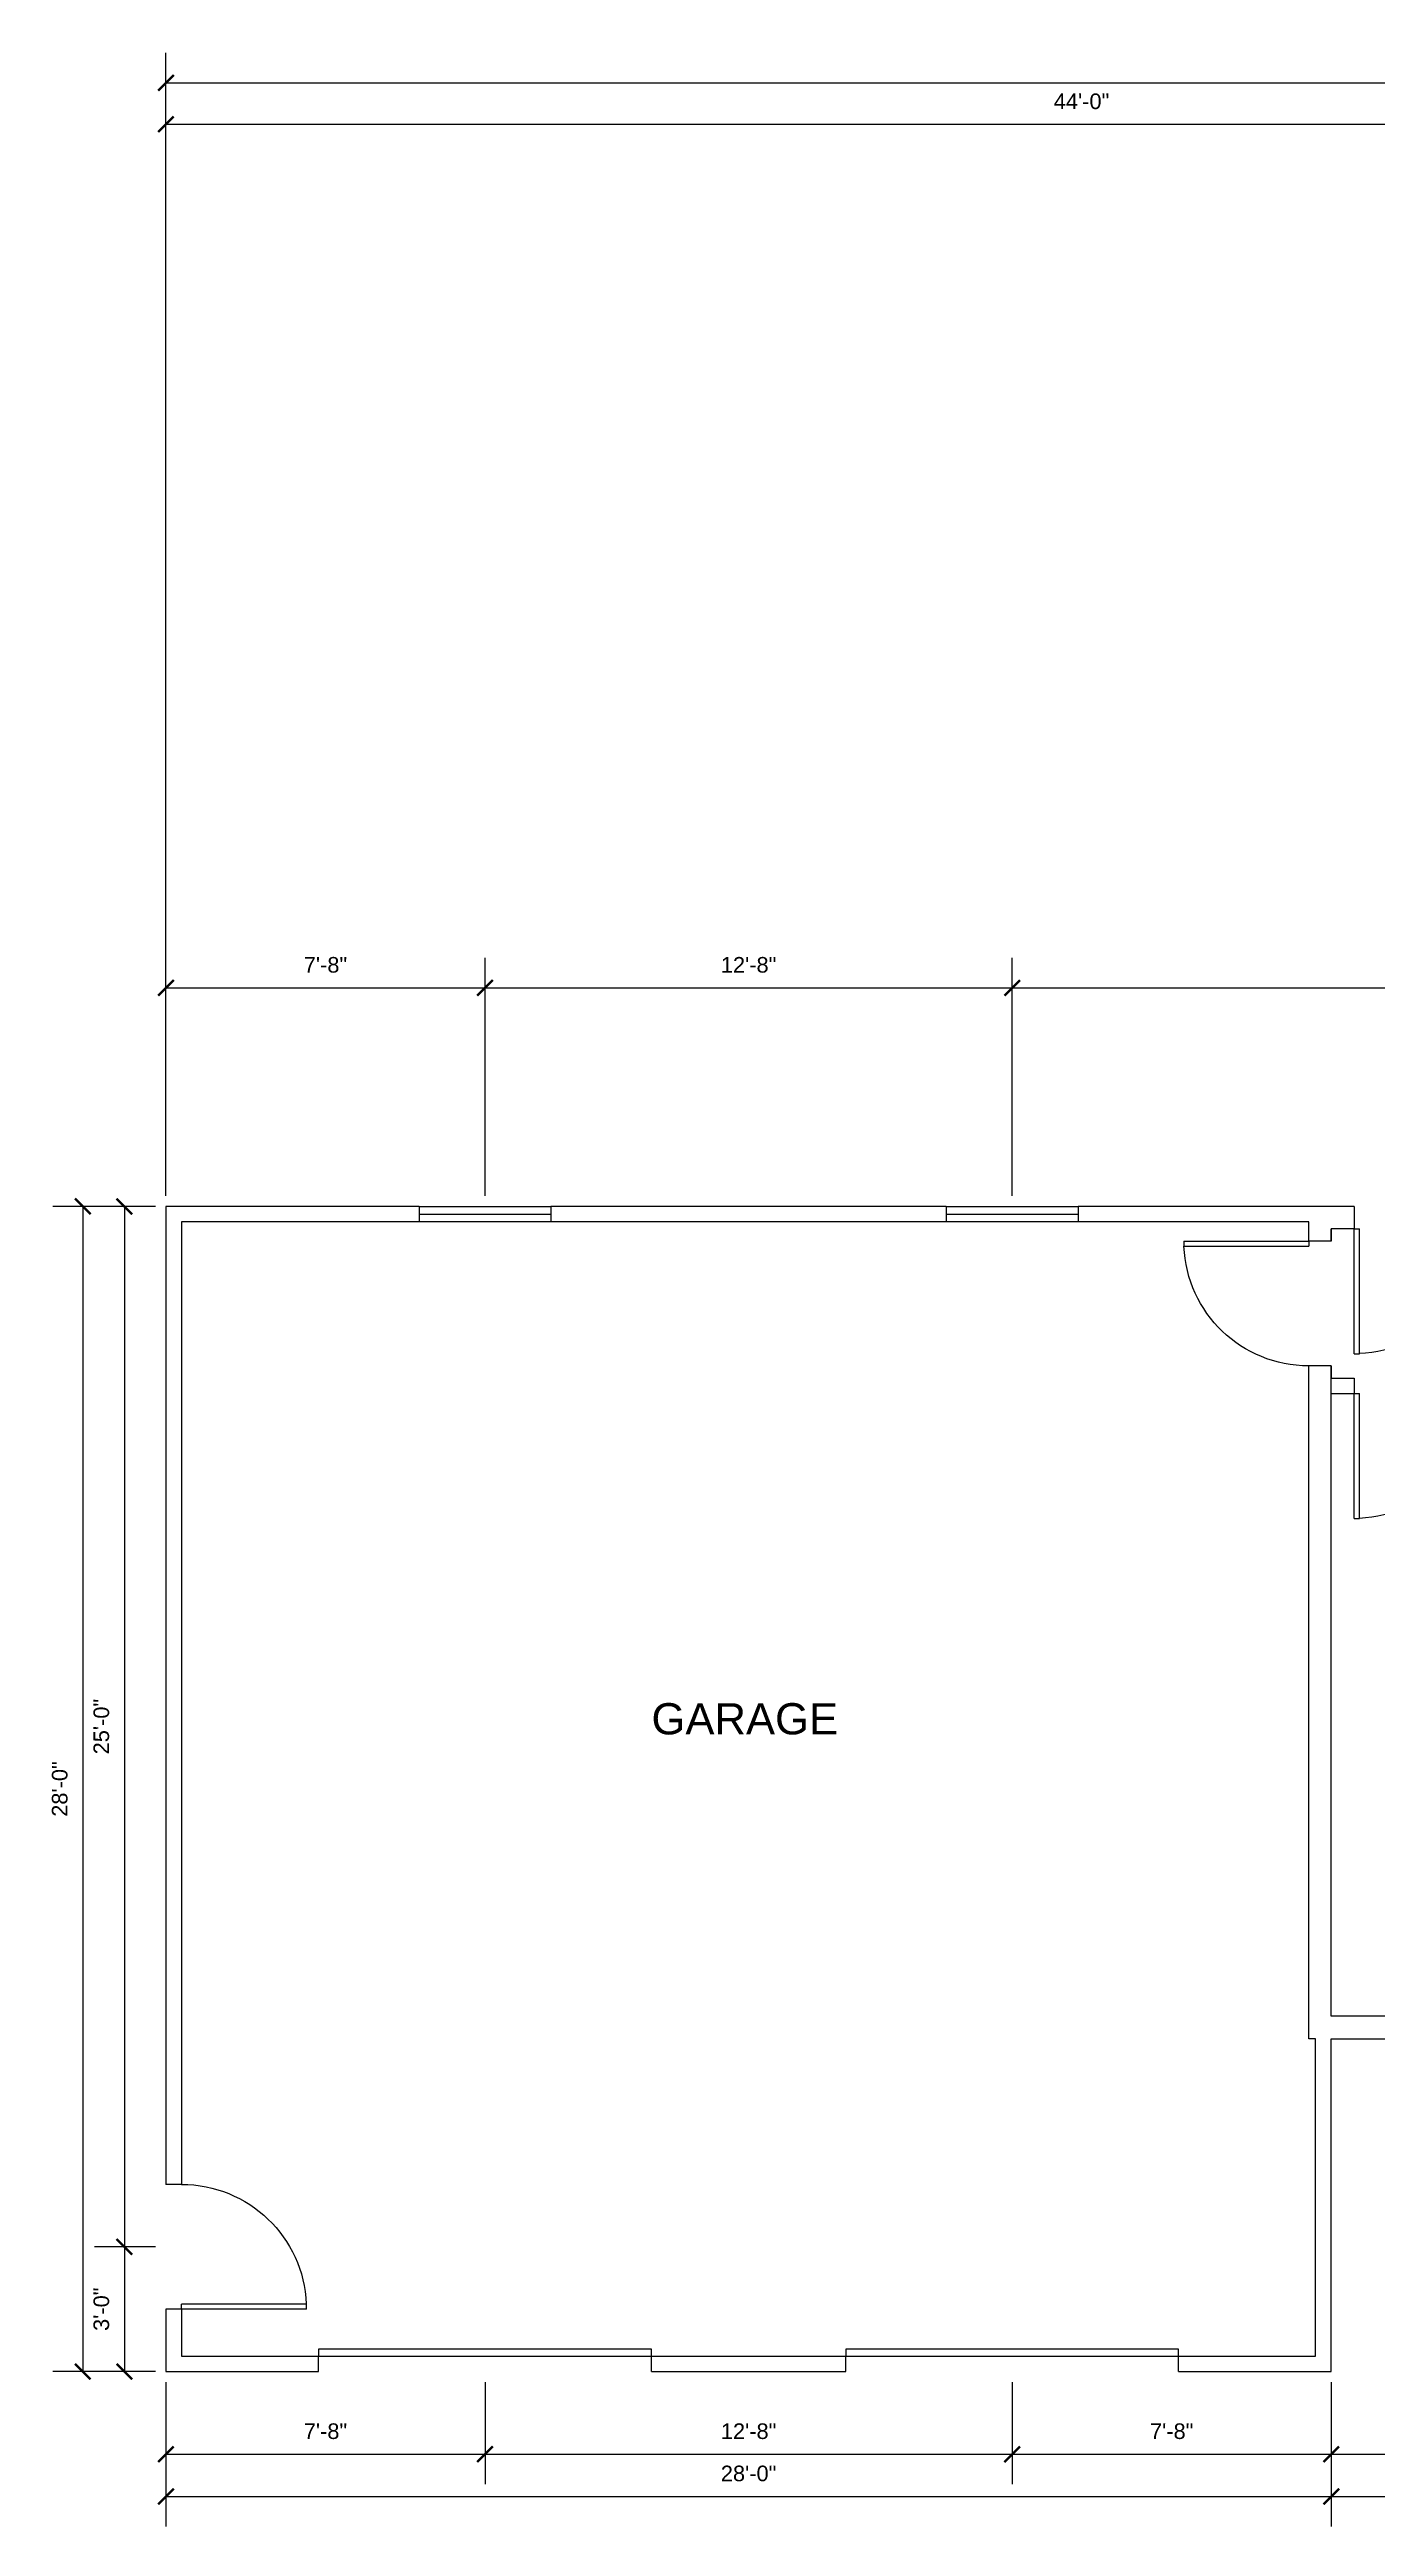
# Model space of a CAD drawing. Header units: inches. Extents: x -562 to 441, y -669 to 46.
# Drawn here: x -562 to -179, y -669 to 46 of the extents above; entities that cross this region are included whole.
import ezdxf

# ---------------------------------------------------------------- set-up
doc = ezdxf.new("R2010")
doc.units = ezdxf.units.IN
doc.header["$MEASUREMENT"] = 0
for name, color, linetype in [('a-door', 2, 'Continuous'), ('flr-1', 201, 'Continuous'), ('flr-1-a-anno-dims', 30, 'Continuous'), ('flr-1-a-anno-text', 4, 'Continuous'), ('flr-1-a-glaz', 2, 'Continuous'), ('flr-1-a-glaz-sill', 1, 'Continuous')]:
    doc.layers.add(name, color=color, linetype=linetype)
doc.styles.add('Roman', font='arial.ttf')
doc.dimstyles.get("Standard").update_dxf_attribs({"dimtxt": 0.09375, "dimasz": 0.09375, "dimexe": 0.18, "dimexo": 0.0625, "dimgap": 0.09, "dimtad": 1, "dimdec": 6, "dimzin": 3, "dimdsep": 46, "dimlunit": 4, "dimtxsty": 'Roman', "dimblk": 'ARCHTICK', "dimcen": 0.09, "dimclrd": 256, "dimclre": 256, "dimclrt": 256, "dimadec": 0, "dimazin": 0, "dimtfac": 1, "dimtdec": 6, "dimtofl": 0, "dimtmove": 2, "dimatfit": 3, "dimfxl": 1, "dimtolj": 1, "dimtzin": 0, "dimlwd": -1, "dimlwe": -1, "dimarcsym": 0})

# ---------------------------------------------------------------- blocks, each defined once
blk = doc.blocks.new('DR-36')
for p, q in [((0, 36), (0, 0)), ((0, 36), (1.5, 36)), ((1.5, 36), (1.5, 0)), ((0, 0), (1.5, 0))]:
    blk.add_line(p, q)
blk.add_arc((0, 0), 36, 0, 87.61406)
blk = doc.blocks.new('_ArchTick')
at = {"color": 0, "linetype": 'ByBlock', "const_width": 0.15}
blk.add_lwpolyline([(-0.5, -0.5), (0.5, 0.5)], dxfattribs=at)
blk = doc.blocks.new('*D21')
at = {"layer": 'Defpoints', "color": 0, "transparency": 16777216}
for p in [(384, 36), (384, 0), (-528, -288)]:
    blk.add_point(p, dxfattribs=at)
at = {"layer": 'flr-1-a-anno-dims', "transparency": 16777216}
for p, q in [((-528, -285), (-528, 44.64)), ((384, 3), (384, 44.64)), ((-528, 36), (384, 36))]:
    blk.add_line(p, q, dxfattribs=at)
at = {"layer": 'flr-1-a-anno-dims', "transparency": 16777216, "xscale": 4.5, "yscale": 4.5, "zscale": 4.5, "rotation": 180}
blk.add_blockref('_ArchTick', (-528, 36), dxfattribs=at)
at = {"layer": 'flr-1-a-anno-dims', "transparency": 16777216, "xscale": 4.5, "yscale": 4.5, "zscale": 4.5}
blk.add_blockref('_ArchTick', (384, 36), dxfattribs=at)
at = {"layer": 'flr-1-a-anno-dims', "transparency": 16777216, "insert": (-72, 42.62), "char_height": 4.5, "attachment_point": 5, "style": 'Roman'}
blk.add_mtext('\\A1;76\'-0"', dxfattribs=at)
blk = doc.blocks.new('*D23')
at = {"layer": 'Defpoints', "color": 0, "transparency": 16777216}
for p in [(-528, 24), (0, 0), (-528, -288)]:
    blk.add_point(p, dxfattribs=at)
at = {"layer": 'flr-1-a-anno-dims', "transparency": 16777216}
for p, q in [((-528, -285), (-528, 32.64)), ((0, 3), (0, 32.64)), ((0, 24), (-528, 24))]:
    blk.add_line(p, q, dxfattribs=at)
at = {"layer": 'flr-1-a-anno-dims', "transparency": 16777216, "xscale": 4.5, "yscale": 4.5, "zscale": 4.5, "rotation": 180}
blk.add_blockref('_ArchTick', (-528, 24), dxfattribs=at)
at = {"layer": 'flr-1-a-anno-dims', "transparency": 16777216, "xscale": 4.5, "yscale": 4.5, "zscale": 4.5}
blk.add_blockref('_ArchTick', (0, 24), dxfattribs=at)
at = {"layer": 'flr-1-a-anno-dims', "transparency": 16777216, "insert": (-264, 30.62), "char_height": 4.5, "attachment_point": 5, "style": 'Roman'}
blk.add_mtext('\\A1;44\'-0"', dxfattribs=at)
blk = doc.blocks.new('*D34')
at = {"layer": 'Defpoints', "color": 0, "transparency": 16777216}
for p in [(-528, -624), (-192, -624), (-192, -660)]:
    blk.add_point(p, dxfattribs=at)
at = {"layer": 'flr-1-a-anno-dims', "transparency": 16777216}
for p, q in [((-528, -627), (-528, -668.64)), ((-192, -627), (-192, -668.64)), ((-528, -660), (-192, -660))]:
    blk.add_line(p, q, dxfattribs=at)
at = {"layer": 'flr-1-a-anno-dims', "transparency": 16777216, "xscale": 4.5, "yscale": 4.5, "zscale": 4.5, "rotation": 180}
blk.add_blockref('_ArchTick', (-528, -660), dxfattribs=at)
at = {"layer": 'flr-1-a-anno-dims', "transparency": 16777216, "xscale": 4.5, "yscale": 4.5, "zscale": 4.5}
blk.add_blockref('_ArchTick', (-192, -660), dxfattribs=at)
at = {"layer": 'flr-1-a-anno-dims', "transparency": 16777216, "insert": (-360, -653.38), "char_height": 4.5, "attachment_point": 5, "style": 'Roman'}
blk.add_mtext('\\A1;28\'-0"', dxfattribs=at)
blk = doc.blocks.new('*D35')
at = {"layer": 'Defpoints', "color": 0, "transparency": 16777216}
for p in [(384, -528), (-192, -624), (384, -660)]:
    blk.add_point(p, dxfattribs=at)
at = {"layer": 'flr-1-a-anno-dims', "transparency": 16777216}
for p, q in [((384, -531), (384, -668.64)), ((-192, -627), (-192, -668.64)), ((-192, -660), (384, -660))]:
    blk.add_line(p, q, dxfattribs=at)
at = {"layer": 'flr-1-a-anno-dims', "transparency": 16777216, "xscale": 4.5, "yscale": 4.5, "zscale": 4.5, "rotation": 180}
blk.add_blockref('_ArchTick', (-192, -660), dxfattribs=at)
at = {"layer": 'flr-1-a-anno-dims', "transparency": 16777216, "xscale": 4.5, "yscale": 4.5, "zscale": 4.5}
blk.add_blockref('_ArchTick', (384, -660), dxfattribs=at)
at = {"layer": 'flr-1-a-anno-dims', "transparency": 16777216, "insert": (96, -653.38), "char_height": 4.5, "attachment_point": 5, "style": 'Roman'}
blk.add_mtext('\\A1;48\'-0"', dxfattribs=at)
blk = doc.blocks.new('*D36')
at = {"layer": 'Defpoints', "color": 0, "transparency": 16777216}
for p in [(-528, -624), (-436, -624), (-436, -647.82)]:
    blk.add_point(p, dxfattribs=at)
at = {"layer": 'flr-1-a-anno-dims', "transparency": 16777216}
for p, q in [((-528, -627), (-528, -656.46)), ((-436, -627), (-436, -656.46)), ((-528, -647.82), (-436, -647.82))]:
    blk.add_line(p, q, dxfattribs=at)
at = {"layer": 'flr-1-a-anno-dims', "transparency": 16777216, "xscale": 4.5, "yscale": 4.5, "zscale": 4.5, "rotation": 180}
blk.add_blockref('_ArchTick', (-528, -647.82), dxfattribs=at)
at = {"layer": 'flr-1-a-anno-dims', "transparency": 16777216, "xscale": 4.5, "yscale": 4.5, "zscale": 4.5}
blk.add_blockref('_ArchTick', (-436, -647.82), dxfattribs=at)
at = {"layer": 'flr-1-a-anno-dims', "transparency": 16777216, "insert": (-482, -641.2), "char_height": 4.5, "attachment_point": 5, "style": 'Roman'}
blk.add_mtext('\\A1;7\'-8"', dxfattribs=at)
blk = doc.blocks.new('*D37')
at = {"layer": 'Defpoints', "color": 0, "transparency": 16777216}
for p in [(-436, -624), (-284, -624), (-284, -647.82)]:
    blk.add_point(p, dxfattribs=at)
at = {"layer": 'flr-1-a-anno-dims', "transparency": 16777216}
for p, q in [((-436, -627), (-436, -656.46)), ((-284, -627), (-284, -656.46)), ((-436, -647.82), (-284, -647.82))]:
    blk.add_line(p, q, dxfattribs=at)
at = {"layer": 'flr-1-a-anno-dims', "transparency": 16777216, "xscale": 4.5, "yscale": 4.5, "zscale": 4.5, "rotation": 180}
blk.add_blockref('_ArchTick', (-436, -647.82), dxfattribs=at)
at = {"layer": 'flr-1-a-anno-dims', "transparency": 16777216, "xscale": 4.5, "yscale": 4.5, "zscale": 4.5}
blk.add_blockref('_ArchTick', (-284, -647.82), dxfattribs=at)
at = {"layer": 'flr-1-a-anno-dims', "transparency": 16777216, "insert": (-360, -641.2), "char_height": 4.5, "attachment_point": 5, "style": 'Roman'}
blk.add_mtext('\\A1;12\'-8"', dxfattribs=at)
blk = doc.blocks.new('*D38')
at = {"layer": 'Defpoints', "color": 0, "transparency": 16777216}
for p in [(-284, -624), (-192, -624), (-192, -647.82)]:
    blk.add_point(p, dxfattribs=at)
at = {"layer": 'flr-1-a-anno-dims', "transparency": 16777216}
for p, q in [((-284, -627), (-284, -656.46)), ((-192, -627), (-192, -656.46)), ((-284, -647.82), (-192, -647.82))]:
    blk.add_line(p, q, dxfattribs=at)
at = {"layer": 'flr-1-a-anno-dims', "transparency": 16777216, "xscale": 4.5, "yscale": 4.5, "zscale": 4.5, "rotation": 180}
blk.add_blockref('_ArchTick', (-284, -647.82), dxfattribs=at)
at = {"layer": 'flr-1-a-anno-dims', "transparency": 16777216, "xscale": 4.5, "yscale": 4.5, "zscale": 4.5}
blk.add_blockref('_ArchTick', (-192, -647.82), dxfattribs=at)
at = {"layer": 'flr-1-a-anno-dims', "transparency": 16777216, "insert": (-238, -641.2), "char_height": 4.5, "attachment_point": 5, "style": 'Roman'}
blk.add_mtext('\\A1;7\'-8"', dxfattribs=at)
blk = doc.blocks.new('*D39')
at = {"layer": 'Defpoints', "color": 0, "transparency": 16777216}
for p in [(-48, -528), (-192, -624), (-48, -647.82)]:
    blk.add_point(p, dxfattribs=at)
at = {"layer": 'flr-1-a-anno-dims', "transparency": 16777216}
for p, q in [((-48, -531), (-48, -656.46)), ((-192, -627), (-192, -656.46)), ((-192, -647.82), (-48, -647.82))]:
    blk.add_line(p, q, dxfattribs=at)
at = {"layer": 'flr-1-a-anno-dims', "transparency": 16777216, "xscale": 4.5, "yscale": 4.5, "zscale": 4.5, "rotation": 180}
blk.add_blockref('_ArchTick', (-192, -647.82), dxfattribs=at)
at = {"layer": 'flr-1-a-anno-dims', "transparency": 16777216, "xscale": 4.5, "yscale": 4.5, "zscale": 4.5}
blk.add_blockref('_ArchTick', (-48, -647.82), dxfattribs=at)
at = {"layer": 'flr-1-a-anno-dims', "transparency": 16777216, "insert": (-120, -641.2), "char_height": 4.5, "attachment_point": 5, "style": 'Roman'}
blk.add_mtext('\\A1;12\'-0"', dxfattribs=at)
blk = doc.blocks.new('*D45')
at = {"layer": 'Defpoints', "color": 0, "transparency": 16777216}
for p in [(-528, -288), (-540, -588), (-528, -588)]:
    blk.add_point(p, dxfattribs=at)
at = {"layer": 'flr-1-a-anno-dims', "transparency": 16777216}
for p, q in [((-531, -288), (-548.64, -288)), ((-540, -288), (-540, -588)), ((-531, -588), (-548.64, -588))]:
    blk.add_line(p, q, dxfattribs=at)
at = {"layer": 'flr-1-a-anno-dims', "transparency": 16777216, "xscale": 4.5, "yscale": 4.5, "zscale": 4.5}
for p, rotation in [((-540, -288), 90), ((-540, -588), 270)]:
    blk.add_blockref('_ArchTick', p, dxfattribs=dict(at, rotation=rotation))
at = {"layer": 'flr-1-a-anno-dims', "transparency": 16777216, "insert": (-546.62, -438), "char_height": 4.5, "attachment_point": 5, "rotation": 90, "style": 'Roman'}
blk.add_mtext('\\A1;25\'-0"', dxfattribs=at)
blk = doc.blocks.new('*D46')
at = {"layer": 'Defpoints', "color": 0, "transparency": 16777216}
for p in [(-528, -588), (-540, -624), (-528, -624)]:
    blk.add_point(p, dxfattribs=at)
at = {"layer": 'flr-1-a-anno-dims', "transparency": 16777216}
for p, q in [((-531, -588), (-548.64, -588)), ((-540, -588), (-540, -624)), ((-531, -624), (-548.64, -624))]:
    blk.add_line(p, q, dxfattribs=at)
at = {"layer": 'flr-1-a-anno-dims', "transparency": 16777216, "xscale": 4.5, "yscale": 4.5, "zscale": 4.5}
for p, rotation in [((-540, -588), 90), ((-540, -624), 270)]:
    blk.add_blockref('_ArchTick', p, dxfattribs=dict(at, rotation=rotation))
at = {"layer": 'flr-1-a-anno-dims', "transparency": 16777216, "insert": (-546.62, -606), "char_height": 4.5, "attachment_point": 5, "rotation": 90, "style": 'Roman'}
blk.add_mtext('\\A1;3\'-0"', dxfattribs=at)
blk = doc.blocks.new('*D47')
at = {"layer": 'Defpoints', "color": 0, "transparency": 16777216}
for p in [(-528, -288), (-552, -624), (-528, -624)]:
    blk.add_point(p, dxfattribs=at)
at = {"layer": 'flr-1-a-anno-dims', "transparency": 16777216}
for p, q in [((-531, -288), (-560.64, -288)), ((-552, -288), (-552, -624)), ((-531, -624), (-560.64, -624))]:
    blk.add_line(p, q, dxfattribs=at)
at = {"layer": 'flr-1-a-anno-dims', "transparency": 16777216, "xscale": 4.5, "yscale": 4.5, "zscale": 4.5}
for p, rotation in [((-552, -288), 90), ((-552, -624), 270)]:
    blk.add_blockref('_ArchTick', p, dxfattribs=dict(at, rotation=rotation))
at = {"layer": 'flr-1-a-anno-dims', "transparency": 16777216, "insert": (-558.62, -456), "char_height": 4.5, "attachment_point": 5, "rotation": 90, "style": 'Roman'}
blk.add_mtext('\\A1;28\'-0"', dxfattribs=at)
blk = doc.blocks.new('*D52')
at = {"layer": 'Defpoints', "color": 0, "transparency": 16777216}
for p in [(-436, -225), (-528, -288), (-436, -288)]:
    blk.add_point(p, dxfattribs=at)
at = {"layer": 'flr-1-a-anno-dims', "transparency": 16777216}
for p, q in [((-528, -285), (-528, -216.36)), ((-436, -285), (-436, -216.36)), ((-528, -225), (-436, -225))]:
    blk.add_line(p, q, dxfattribs=at)
at = {"layer": 'flr-1-a-anno-dims', "transparency": 16777216, "xscale": 4.5, "yscale": 4.5, "zscale": 4.5, "rotation": 180}
blk.add_blockref('_ArchTick', (-528, -225), dxfattribs=at)
at = {"layer": 'flr-1-a-anno-dims', "transparency": 16777216, "xscale": 4.5, "yscale": 4.5, "zscale": 4.5}
blk.add_blockref('_ArchTick', (-436, -225), dxfattribs=at)
at = {"layer": 'flr-1-a-anno-dims', "transparency": 16777216, "insert": (-482, -218.38), "char_height": 4.5, "attachment_point": 5, "style": 'Roman'}
blk.add_mtext('\\A1;7\'-8"', dxfattribs=at)
blk = doc.blocks.new('*D53')
at = {"layer": 'Defpoints', "color": 0, "transparency": 16777216}
for p in [(-284, -225), (-436, -288), (-284, -288)]:
    blk.add_point(p, dxfattribs=at)
at = {"layer": 'flr-1-a-anno-dims', "transparency": 16777216}
for p, q in [((-436, -285), (-436, -216.36)), ((-284, -285), (-284, -216.36)), ((-436, -225), (-284, -225))]:
    blk.add_line(p, q, dxfattribs=at)
at = {"layer": 'flr-1-a-anno-dims', "transparency": 16777216, "xscale": 4.5, "yscale": 4.5, "zscale": 4.5, "rotation": 180}
blk.add_blockref('_ArchTick', (-436, -225), dxfattribs=at)
at = {"layer": 'flr-1-a-anno-dims', "transparency": 16777216, "xscale": 4.5, "yscale": 4.5, "zscale": 4.5}
blk.add_blockref('_ArchTick', (-284, -225), dxfattribs=at)
at = {"layer": 'flr-1-a-anno-dims', "transparency": 16777216, "insert": (-360, -218.38), "char_height": 4.5, "attachment_point": 5, "style": 'Roman'}
blk.add_mtext('\\A1;12\'-8"', dxfattribs=at)
blk = doc.blocks.new('*D54')
at = {"layer": 'Defpoints', "color": 0, "transparency": 16777216}
for p in [(0, -225), (-284, -288), (0, -288)]:
    blk.add_point(p, dxfattribs=at)
at = {"layer": 'flr-1-a-anno-dims', "transparency": 16777216}
for p, q in [((-284, -285), (-284, -216.36)), ((0, -285), (0, -216.36)), ((-284, -225), (0, -225))]:
    blk.add_line(p, q, dxfattribs=at)
at = {"layer": 'flr-1-a-anno-dims', "transparency": 16777216, "xscale": 4.5, "yscale": 4.5, "zscale": 4.5, "rotation": 180}
blk.add_blockref('_ArchTick', (-284, -225), dxfattribs=at)
at = {"layer": 'flr-1-a-anno-dims', "transparency": 16777216, "xscale": 4.5, "yscale": 4.5, "zscale": 4.5}
blk.add_blockref('_ArchTick', (0, -225), dxfattribs=at)
at = {"layer": 'flr-1-a-anno-dims', "transparency": 16777216, "insert": (-142, -218.38), "char_height": 4.5, "attachment_point": 5, "style": 'Roman'}
blk.add_mtext('\\A1;23\'-8"', dxfattribs=at)

msp = doc.modelspace()

# ---------------------------------------------------------------- linework, layer by layer
at = {"layer": 'a-door'}
for p, q in [((-388, -617.5), (-484, -617.5)), ((-484, -617.5), (-484, -619.5)), ((-484, -619.5), (-388, -619.5)), ((-388, -619.5), (-388, -617.5)), ((-236, -617.5), (-332, -617.5)), ((-332, -617.5), (-332, -619.5)), ((-332, -619.5), (-236, -619.5)), ((-236, -619.5), (-236, -617.5))]:
    msp.add_line(p, q, dxfattribs=at)
at = {"layer": 'flr-1'}
for p, q in [((-528, -288), (-528, -570)), ((-528, -288), (-528, -570)), ((-455, -288), (-528, -288)), ((-523.5, -292.5), (-523.5, -570)), ((-455, -292.5), (-523.5, -292.5)), ((-455, -288), (-455, -292.5)), ((-417, -288), (-417, -292.5)), ((-303, -288), (-417, -288)), ((-303, -292.5), (-417, -292.5)), ((-303, -288), (-303, -292.5)), ((-185.375, -288), (-265, -288)), ((-265, -288), (-265, -292.5)), ((-198.5, -292.5), (-265, -292.5)), ((-198.5, -298), (-198.5, -292.5)), ((-185.375, -288), (-185.375, -294.5)), ((-192, -298), (-198.5, -298)), ((-192, -294.5), (-192, -298)), ((-185.375, -294.5), (-192, -294.5)), ((-192, -298), (-192, -294.5)), ((-198.5, -528), (-198.5, -334)), ((-192, -334), (-198.5, -334)), ((-192, -521.5), (-192, -334)), ((-192, -334), (-192, -337.5)), ((-192, -337.5), (-185.375, -337.5)), ((-192, -342), (-185.375, -342)), ((-185.375, -337.5), (-185.375, -342)), ((-196.5, -528), (-198.5, -528)), ((-196.5, -619.5), (-196.5, -528)), ((-66, -521.5), (-192, -521.5)), ((-192, -624), (-192, -528)), ((-192, -528), (-66, -528)), ((-523.5, -570), (-528, -570)), ((-523.5, -606), (-528, -606)), ((-528, -606), (-528, -624)), ((-528, -606), (-528, -624)), ((-523.5, -606), (-523.5, -619.5)), ((-523.5, -619.5), (-484, -619.5)), ((-484, -624), (-484, -619.5)), ((-388, -624), (-388, -619.5)), ((-388, -619.5), (-332, -619.5)), ((-332, -624), (-332, -619.5)), ((-236, -624), (-236, -619.5)), ((-236, -619.5), (-196.5, -619.5)), ((-528, -624), (-484, -624)), ((-388, -624), (-332, -624)), ((-236, -624), (-192, -624))]:
    msp.add_line(p, q, dxfattribs=at)
at = {"layer": 'flr-1-a-glaz'}
for p, q in [((-455, -290.25), (-417, -290.25)), ((-303, -290.25), (-265, -290.25))]:
    msp.add_line(p, q, dxfattribs=at)
at = {"layer": 'flr-1-a-glaz-sill'}
for p, q in [((-455, -288), (-417, -288)), ((-417, -292.5), (-455, -292.5)), ((-303, -288), (-265, -288)), ((-265, -292.5), (-303, -292.5))]:
    msp.add_line(p, q, dxfattribs=at)

# ---------------------------------------------------------------- block references
at = {"layer": 'a-door', "xscale": -1}
for p, rotation in [((-198.5, -298), 90), ((-185.375, -294.5), 180), ((-185.375, -342), 180), ((-523.5, -606), 270)]:
    msp.add_blockref('DR-36', p, dxfattribs=dict(at, rotation=rotation))

# ---------------------------------------------------------------- texts
at = {"layer": 'flr-1-a-anno-text', "insert": (-388, -431.25), "char_height": 9, "attachment_point": 1, "style": 'Roman'}
msp.add_mtext_dynamic_manual_height_columns('GARAGE', width=86, gutter_width=2.5, heights=[0], dxfattribs=at)

# ---------------------------------------------------------------- dimensions: what is measured, and where the dimension line sits
at = {"layer": 'flr-1-a-anno-dims'}
for base, p1, p2, picture, middle in [((384, 36), (-528, -288), (384, 0), '*D21', (-72, 42.6175784447)), ((-528, 24), (0, 0), (-528, -288), '*D23', (-264, 30.6175784447)), ((-436, -225), (-528, -288), (-436, -288), '*D52', (-482, -218.3824216)), ((-284, -225), (-436, -288), (-284, -288), '*D53', (-360, -218.3824216)), ((0, -225), (-284, -288), (0, -288), '*D54', (-142, -218.3808868)), ((384, -660), (-192, -624), (384, -528), '*D35', (96, -653.3824215553)), ((-48, -647.82), (-192, -624), (-48, -528), '*D39', (-120, -641.2024216)), ((-192, -660), (-528, -624), (-192, -624), '*D34', (-360, -653.3824216)), ((-436, -647.82), (-528, -624), (-436, -624), '*D36', (-482, -641.2024216)), ((-284, -647.82), (-436, -624), (-284, -624), '*D37', (-360, -641.2024216)), ((-192, -647.82), (-284, -624), (-192, -624), '*D38', (-238, -641.2024216))]:
    dim = msp.add_linear_dim(base=base, p1=p1, p2=p2, dimstyle='Standard', dxfattribs=at)
    dim.commit()
    dim.dimension.update_dxf_attribs({"geometry": picture, "text_midpoint": middle})
for base, p1, p2, picture, middle in [((-552, -624), (-528, -288), (-528, -624), '*D47', (-558.6175784, -456)), ((-540, -588), (-528, -288), (-528, -588), '*D45', (-546.6175784, -438)), ((-540, -624), (-528, -588), (-528, -624), '*D46', (-546.6191132, -606))]:
    dim = msp.add_linear_dim(base=base, p1=p1, p2=p2, angle=90, dimstyle='Standard', dxfattribs=at)
    dim.commit()
    dim.dimension.update_dxf_attribs({"geometry": picture, "text_midpoint": middle})

doc.saveas('drawing.dxf')
